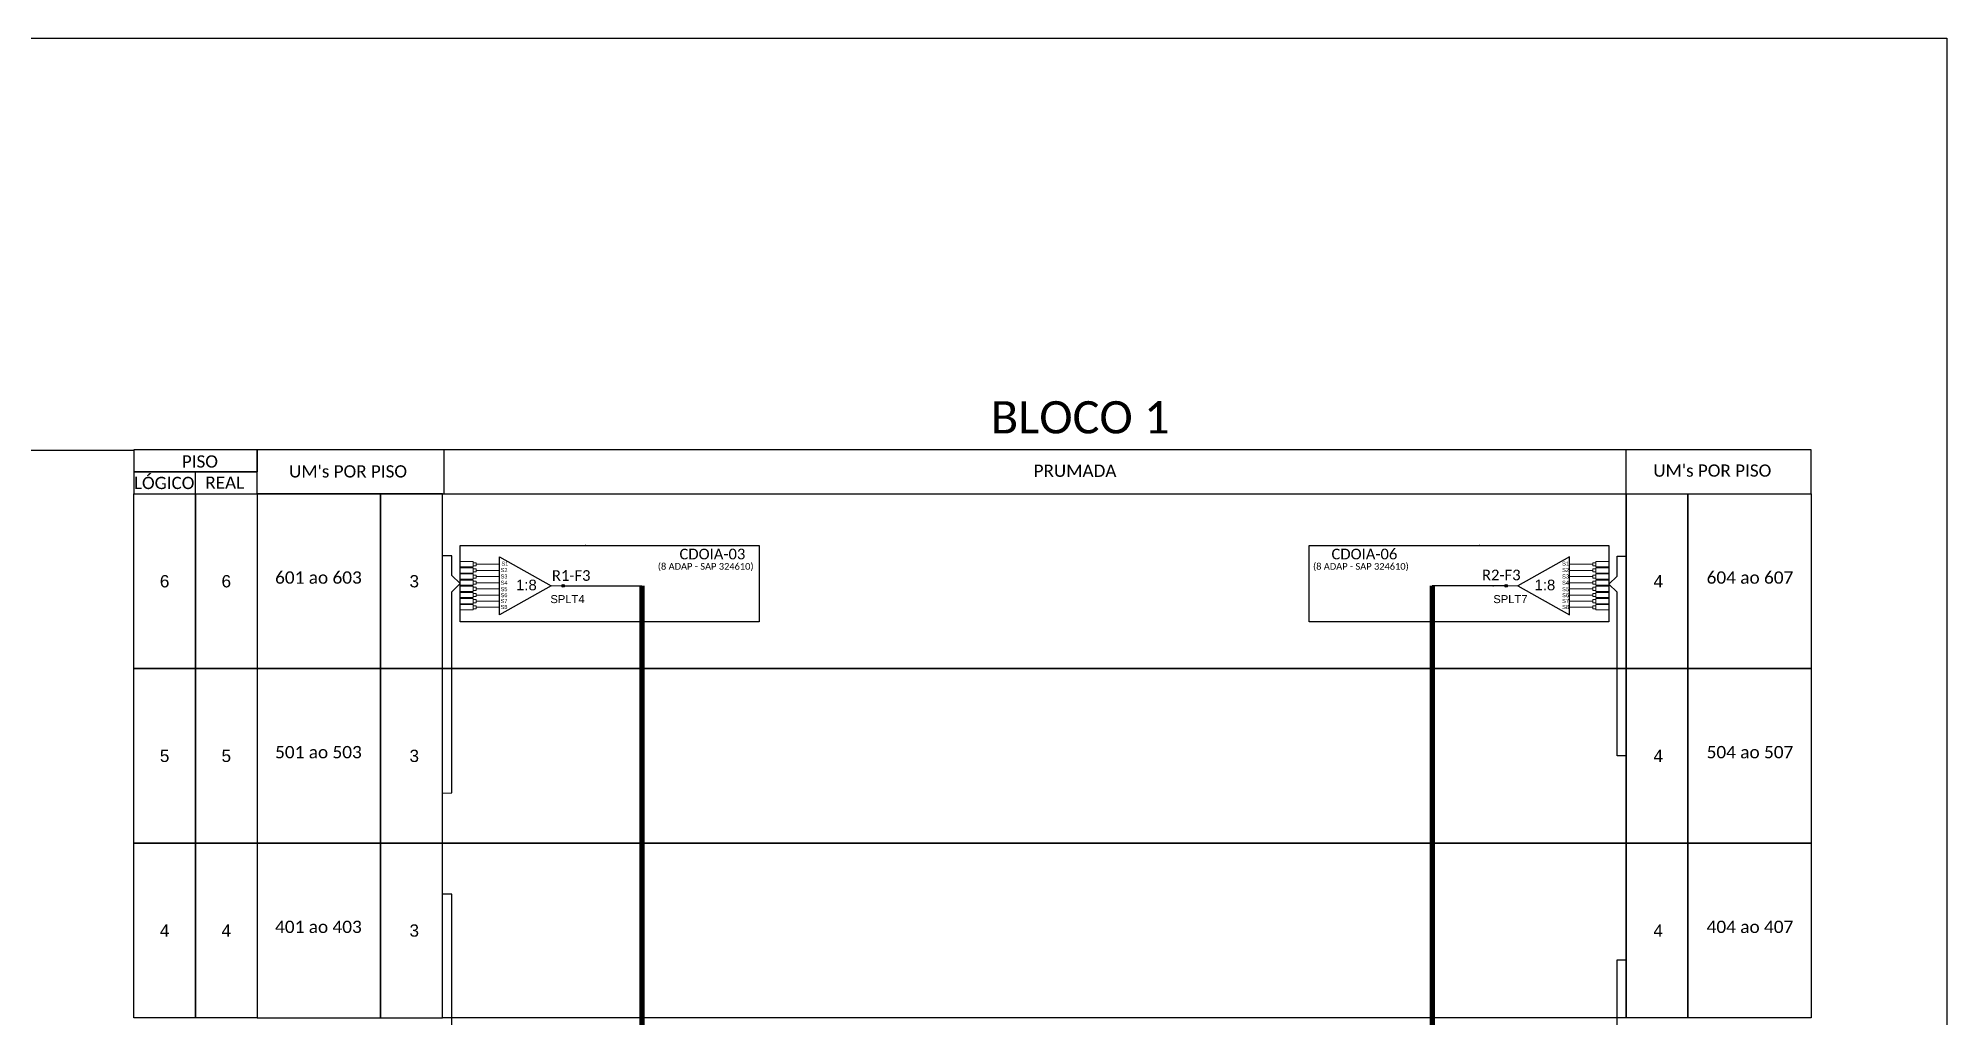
# Model space of a CAD drawing. Header units: inches. Extents: x 1064 to 5530, y 550 to 970.
# Drawn here: x 2662.7 to 2949, y 823.4 to 970.4 of the extents above; entities that cross this region are included whole.
import ezdxf
from ezdxf.enums import TextEntityAlignment as Align

# ---------------------------------------------------------------- set-up
doc = ezdxf.new("R2010")
doc.units = ezdxf.units.IN
doc.header["$MEASUREMENT"] = 0
doc.styles.add('ARIAL', font='arial.ttf')
doc.styles.add('WMF-Calibri0', font='calibri.ttf')

# ---------------------------------------------------------------- blocks, each defined once
blk = doc.blocks.new('A$C64B91533')
at = {"color": 0}
for points in [[(0, 4.11), (23.15, 4.11), (23.15, 8.22), (0, 8.22)], [(0, 0), (23.15, 0), (23.15, 4.11), (0, 4.11)]]:
    blk.add_lwpolyline(points, close=True, dxfattribs=at)
for points in [[(23.15, 0), (314.47, 0), (314.47, 8.22), (23.15, 8.22), (23.15, 8.22), (23.15, 4.11)], [(58.2, 0), (58.2, 8.22)], [(279.76, 0), (279.76, 8.22)], [(11.57, 0), (11.57, 4.11)]]:
    blk.add_lwpolyline(points)
at = {"color": 0, "style": 'WMF-Calibri0'}
for s, p in [('     PISO', (4.96, 4.92)), ('  LÓGICO', (-1.58, 0.89)), ("UM's POR PISO", (29.11, 3.06)), ('PRUMADA', (168.7, 3.18)), ("UM's POR PISO", (284.86, 3.21)), ('    REAL', (10.18, 0.95))]:
    blk.add_text(s, height=2.3, dxfattribs=at).set_placement(p)
blk = doc.blocks.new('SPLT_1-8_SC-APC_ESQ')
at = {"color": 3, "lineweight": 0}
for points in [[(2.41, -3.02), (0, -3.02)], [(2.41, -3.02), (2.41, -4)], [(2.99, -3.51), (7.37, -3.51)], [(2.41, -4), (0, -4)], [(2.41, -4.17), (0, -4.17)], [(2.41, -5.16), (0, -5.16)], [(2.41, -5.32), (0, -5.32)], [(2.41, -6.31), (0, -6.31)], [(2.41, -6.48), (0, -6.48)], [(2.41, -4.17), (2.41, -5.16)], [(2.41, -5.32), (2.41, -6.31)], [(2.41, -6.48), (2.41, -7.46)], [(7.37, -4.66), (2.99, -4.66)], [(7.37, -5.82), (2.99, -5.82)], [(7.37, -6.97), (2.99, -6.97)], [(2.41, -7.46), (0, -7.46)], [(2.41, -7.63), (0, -7.63)], [(2.41, -8.62), (0, -8.62)], [(2.41, -8.78), (0, -8.78)], [(2.41, -9.77), (0, -9.77)], [(2.41, -9.94), (0, -9.94)], [(2.41, -7.63), (2.41, -8.62)], [(2.41, -8.78), (2.41, -9.77)], [(2.41, -9.94), (2.41, -10.92)], [(7.37, -8.12), (2.99, -8.12)], [(7.37, -9.28), (2.99, -9.28)], [(7.37, -10.43), (2.99, -10.43)], [(2.41, -10.92), (0, -10.92)], [(2.41, -11.09), (0, -11.09)], [(2.41, -12.08), (0, -12.08)], [(2.41, -11.09), (2.41, -12.08)], [(7.37, -11.58), (2.99, -11.58)]]:
    blk.add_lwpolyline(points, dxfattribs=at)
for points in [[(2.99, -3.22), (2.41, -3.22), (2.41, -3.8), (2.99, -3.8)], [(2.99, -4.38), (2.41, -4.38), (2.41, -4.95), (2.99, -4.95)], [(2.99, -5.53), (2.41, -5.53), (2.41, -6.1), (2.99, -6.1)], [(2.99, -6.68), (2.41, -6.68), (2.41, -7.26), (2.99, -7.26)], [(2.99, -7.84), (2.41, -7.84), (2.41, -8.41), (2.99, -8.41)], [(2.99, -8.99), (2.41, -8.99), (2.41, -9.56), (2.99, -9.56)], [(2.99, -10.14), (2.41, -10.14), (2.41, -10.72), (2.99, -10.72)], [(2.99, -11.3), (2.41, -11.3), (2.41, -11.87), (2.99, -11.87)]]:
    blk.add_lwpolyline(points, close=True, dxfattribs=at)
at = {"color": 1}
blk.add_lwpolyline([(7.37, -2.1), (17.04, -7.55), (7.37, -13), (7.37, -2.1)], dxfattribs=at)
at = {"color": 1, "lineweight": 0}
blk.add_lwpolyline([(17.04, -7.55), (19.26, -7.55)], dxfattribs=at)
at = {"color": 1, "style": 'ARIAL'}
for s, height, p in [('S1', 0.75, (7.7, -3.78)), ('S3', 0.75, (7.55, -6.18)), ('S4', 0.75, (7.55, -7.36)), ('S2', 0.75, (7.56, -4.97)), ('1:8', 2, (10.45, -8.4)), ('S5', 0.75, (7.55, -8.57)), ('S6', 0.75, (7.55, -9.69)), ('S7', 0.75, (7.55, -10.78)), ('S8', 0.75, (7.55, -11.9))]:
    blk.add_text(s, height=height, dxfattribs=at).set_placement(p)
blk = doc.blocks.new('SPLT_1-8_SC-APC')
at = {"color": 1}
blk.add_lwpolyline([(-7.37, -2.1), (-17.04, -7.55), (-7.37, -13), (-7.37, -2.1)], dxfattribs=at)
at = {"color": 3, "lineweight": 0}
for points in [[(-2.99, -3.51), (-7.37, -3.51)], [(-2.41, -3.02), (-2.41, -4)], [(-2.41, -3.02), (0, -3.02)], [(-7.37, -4.66), (-2.99, -4.66)], [(-7.37, -5.82), (-2.99, -5.82)], [(-7.37, -6.97), (-2.99, -6.97)], [(-2.41, -4), (0, -4)], [(-2.41, -4.17), (-2.41, -5.16)], [(-2.41, -4.17), (0, -4.17)], [(-2.41, -5.16), (0, -5.16)], [(-2.41, -5.32), (-2.41, -6.31)], [(-2.41, -5.32), (0, -5.32)], [(-2.41, -6.31), (0, -6.31)], [(-2.41, -6.48), (-2.41, -7.46)], [(-2.41, -6.48), (0, -6.48)], [(-7.37, -8.12), (-2.99, -8.12)], [(-7.37, -9.28), (-2.99, -9.28)], [(-7.37, -10.43), (-2.99, -10.43)], [(-2.41, -7.46), (0, -7.46)], [(-2.41, -7.63), (-2.41, -8.62)], [(-2.41, -7.63), (0, -7.63)], [(-2.41, -8.62), (0, -8.62)], [(-2.41, -8.78), (-2.41, -9.77)], [(-2.41, -8.78), (0, -8.78)], [(-2.41, -9.77), (0, -9.77)], [(-2.41, -9.94), (-2.41, -10.92)], [(-2.41, -9.94), (0, -9.94)], [(-7.37, -11.58), (-2.99, -11.58)], [(-2.41, -10.92), (0, -10.92)], [(-2.41, -11.09), (-2.41, -12.08)], [(-2.41, -11.09), (0, -11.09)], [(-2.41, -12.08), (0, -12.08)]]:
    blk.add_lwpolyline(points, dxfattribs=at)
for points in [[(-2.99, -3.22), (-2.41, -3.22), (-2.41, -3.8), (-2.99, -3.8)], [(-2.99, -4.38), (-2.41, -4.38), (-2.41, -4.95), (-2.99, -4.95)], [(-2.99, -5.53), (-2.41, -5.53), (-2.41, -6.1), (-2.99, -6.1)], [(-2.99, -6.68), (-2.41, -6.68), (-2.41, -7.26), (-2.99, -7.26)], [(-2.99, -7.84), (-2.41, -7.84), (-2.41, -8.41), (-2.99, -8.41)], [(-2.99, -8.99), (-2.41, -8.99), (-2.41, -9.56), (-2.99, -9.56)], [(-2.99, -10.14), (-2.41, -10.14), (-2.41, -10.72), (-2.99, -10.72)], [(-2.99, -11.3), (-2.41, -11.3), (-2.41, -11.87), (-2.99, -11.87)]]:
    blk.add_lwpolyline(points, close=True, dxfattribs=at)
at = {"color": 1, "lineweight": 0}
blk.add_lwpolyline([(-17.04, -7.55), (-19.26, -7.55)], dxfattribs=at)
at = {"color": 1, "style": 'ARIAL'}
for s, height, p in [('S1', 0.75, (-8.74, -3.78)), ('1:8', 2, (-13.91, -8.4)), ('S2', 0.75, (-8.74, -4.97)), ('S3', 0.75, (-8.74, -6.18)), ('S4', 0.75, (-8.74, -7.36)), ('S5', 0.75, (-8.74, -8.57)), ('S6', 0.75, (-8.74, -9.69)), ('S7', 0.75, (-8.74, -10.78)), ('S8', 0.75, (-8.74, -11.9))]:
    blk.add_text(s, height=height, dxfattribs=at).set_placement(p)
blk = doc.blocks.new('A$C415C251F')
at = {"color": 3}
blk.add_point((0, 0), dxfattribs=at)
blk = doc.blocks.new('LEG_CDOIA8_C-SPLT_ESQ')
at = {"color": 3, "extrusion": (0, 0, -1), "xscale": -1, "zscale": -1}
blk.add_blockref('A$C415C251F', (0, 0), dxfattribs=at)
at = {"color": 1, "style": 'WMF-Calibri0', "flags": 4}
blk.add_attdef('MODELO', text='', height=1.5, dxfattribs=at).set_placement((22.54, -4.54), align=Align.CENTER)
blk.add_attdef('CDO', (21.44, -2.61), '', height=2, dxfattribs=at)
at = {"style": 'ARIAL', "flags": 4}
blk.add_attdef('SPLITAGEM', text='', height=1.5, dxfattribs=at).set_placement((18.61, -12.59), align=Align.CENTER)
blk = doc.blocks.new('LEG_CDOIA8_C-SPLT_DIR')
at = {"color": 3}
blk.add_blockref('A$C415C251F', (0, 0), dxfattribs=at)
at = {"color": 1, "style": 'WMF-Calibri0', "flags": 4}
blk.add_attdef('CDO', (-26.84, -2.61), '', height=2, dxfattribs=at)
blk.add_attdef('MODELO', text='', height=1.5, dxfattribs=at).set_placement((-22.23, -4.54), align=Align.CENTER)
at = {"style": 'ARIAL', "flags": 4}
blk.add_attdef('SPLITAGEM', text='', height=1.5, dxfattribs=at).set_placement((-18.36, -12.59), align=Align.CENTER)
blk = doc.blocks.new('SPLITTER_')
blk.add_point((0, 0))
at = {"style": 'ARIAL', "flags": 4}
blk.add_attdef('SPLT', (0, -3.26), '', height=1.5, dxfattribs=at)

msp = doc.modelspace()

# ---------------------------------------------------------------- hatches: boundary and pattern name
h = msp.add_hatch(color=3)
h.dxf.hatch_style = 1
edge = h.paths.add_edge_path()
edge.add_arc((2741.43, 888.23), 0.205, 0, 360)
h = msp.add_hatch(color=3)
h.dxf.hatch_style = 1
edge = h.paths.add_edge_path()
edge.add_arc((2882.85, 888.23), 0.205, 0, 360)

# ---------------------------------------------------------------- linework, layer by layer
for points in [[(2354.96, 970.36), (2948.96, 970.36), (2948.96, 550.36), (2354.96, 550.36)], [(2677.04, 902.01), (2686.3, 902.01), (2686.3, 875.81), (2677.04, 875.81)], [(2686.3, 902.01), (2695.56, 902.01), (2695.56, 875.81), (2686.3, 875.81)], [(2714.07, 902.01), (2695.56, 902.01), (2695.56, 875.81), (2714.07, 875.81)], [(2723.33, 902.01), (2714.07, 902.01), (2714.07, 875.81), (2723.33, 875.81)], [(2723.33, 902.01), (2900.84, 902.01), (2900.84, 875.81), (2723.33, 875.81)], [(2900.84, 902.01), (2910.1, 902.01), (2910.1, 875.81), (2900.84, 875.81)], [(2910.1, 902.01), (2928.62, 902.01), (2928.62, 875.81), (2910.1, 875.81)], [(2677.04, 875.81), (2686.3, 875.81), (2686.3, 849.62), (2677.04, 849.62)], [(2686.3, 875.81), (2695.56, 875.81), (2695.56, 849.62), (2686.3, 849.62)], [(2714.07, 875.81), (2695.56, 875.81), (2695.56, 849.62), (2714.07, 849.62)], [(2723.33, 875.81), (2714.07, 875.81), (2714.07, 849.62), (2723.33, 849.62)], [(2723.33, 875.81), (2900.84, 875.81), (2900.84, 849.62), (2723.33, 849.62)], [(2900.84, 875.81), (2910.1, 875.81), (2910.1, 849.62), (2900.84, 849.62)], [(2910.1, 875.81), (2928.62, 875.81), (2928.62, 849.62), (2910.1, 849.62)], [(2677.04, 849.62), (2686.3, 849.62), (2686.3, 823.42), (2677.04, 823.42)], [(2686.3, 849.62), (2695.56, 849.62), (2695.56, 823.42), (2686.3, 823.42)], [(2714.07, 849.62), (2695.56, 849.62), (2695.56, 823.42), (2714.07, 823.42)], [(2723.33, 849.62), (2714.07, 849.62), (2714.07, 823.42), (2723.33, 823.42)], [(2723.33, 849.62), (2900.84, 849.62), (2900.84, 823.42), (2723.33, 823.42)], [(2900.84, 849.62), (2910.1, 849.62), (2910.1, 823.42), (2900.84, 823.42)], [(2910.1, 849.62), (2928.62, 849.62), (2928.62, 823.42), (2910.1, 823.42)]]:
    msp.add_lwpolyline(points, close=True)
msp.add_lwpolyline([(2654.58, 908.58), (2677.04, 908.58)])
at = {"color": 1}
for points in [[(2726.02, 894.26), (2770.85, 894.26), (2770.85, 882.81), (2726.02, 882.81)], [(2853.31, 894.26), (2898.25, 894.26), (2898.25, 882.81), (2853.31, 882.81)]]:
    msp.add_lwpolyline(points, close=True, dxfattribs=at)
at = {"color": 3}
for points in [[(2724.77, 891.77), (2724.77, 892.72), (2723.33, 892.72)], [(2724.77, 885.94), (2724.77, 887.33), (2726.02, 888.54), (2724.77, 889.74), (2724.77, 892.16)], [(2724.77, 889.74), (2724.77, 891.77)], [(2899.51, 886.45), (2899.51, 887.24), (2898.25, 888.45), (2899.51, 889.65), (2899.51, 890.79)], [(2899.51, 890.79), (2899.51, 892.65), (2900.83, 892.65)], [(2724.77, 858.81), (2724.77, 885.94)], [(2899.52, 864.2), (2899.51, 887.24)], [(2900.84, 862.71), (2899.52, 862.71), (2899.52, 864.2)], [(2723.33, 857.13), (2724.77, 857.14), (2724.77, 858.81)], [(2724.77, 841.03), (2724.77, 841.98), (2723.33, 841.98)], [(2724.77, 820.93), (2724.77, 841.03)], [(2900.84, 804.8), (2899.52, 804.8), (2899.5, 807.95), (2898.25, 809.15), (2899.5, 810.36), (2899.5, 831.17)], [(2899.5, 831.17), (2899.5, 832.13), (2900.83, 832.13)]]:
    msp.add_lwpolyline(points, dxfattribs=at)
at = {"color": 5}
msp.add_lwpolyline([(2741.43, 888.23), (2753.25, 888.23)], dxfattribs=at)
at = {"color": 5, "const_width": 0.8}
msp.add_lwpolyline([(2753.25, 736.86), (2753.25, 888.23)], dxfattribs=at)
at = {"color": 6, "const_width": 0.8}
msp.add_lwpolyline([(2871.77, 737.64), (2871.78, 888.23)], dxfattribs=at)
at = {"color": 6}
msp.add_lwpolyline([(2882.85, 888.23), (2871.78, 888.23)], dxfattribs=at)
at = {"color": 3}
for centre in [(2741.43, 888.23), (2882.85, 888.23)]:
    msp.add_circle(centre, 0.205, dxfattribs=at)

# ---------------------------------------------------------------- block references
at = {"xscale": 0.8000000000001819, "yscale": 0.8000000000001819, "zscale": 0.8}
for name, p in [('A$C64B91533', (2677.04, 902.01)), ('SPLT_1-8_SC-APC_ESQ', (2726.02, 894.26))]:
    msp.add_blockref(name, p, dxfattribs=at)
at = {"color": 3}
ref = msp.add_blockref('LEG_CDOIA8_C-SPLT_ESQ', (2744.78, 894.26), dxfattribs=dict(at, xscale=0.8000000000001819, yscale=0.8000000000001819, zscale=0.8))
ref.add_attrib('CDO', 'CDOIA-03', (2758.89, 892.18), dxfattribs={"color": 1, "height": 1.6, "style": 'WMF-Calibri0'})
ref.add_attrib('MODELO', '(8 ADAP - SAP 324610)', dxfattribs={"color": 1, "height": 1, "style": 'WMF-Calibri0'}).set_placement((2762.82, 890.63), align=Align.CENTER)
at = {"color": 1}
ref = msp.add_blockref('LEG_CDOIA8_C-SPLT_DIR', (2878.87, 894.26), dxfattribs=dict(at, xscale=0.8000000000001819, yscale=0.8000000000001819, zscale=0.8))
ref.add_attrib('CDO', 'CDOIA-06', (2856.67, 892.18), dxfattribs={"color": 0, "height": 1.6, "style": 'WMF-Calibri0'})
ref.add_attrib('MODELO', '(8 ADAP - SAP 324610)', dxfattribs={"color": 0, "height": 1, "style": 'WMF-Calibri0'}).set_placement((2861.08, 890.63), align=Align.CENTER)
at = {"color": 3, "xscale": 0.8000000000001819, "yscale": 0.8000000000001819, "zscale": 0.8}
msp.add_blockref('SPLT_1-8_SC-APC', (2898.25, 894.26), dxfattribs=at)
ref = msp.add_blockref('SPLITTER_', (2739.53, 888.23), dxfattribs=dict(xscale=0.8000000000001819, yscale=0.8000000000001819, zscale=0.8))
ref.add_attrib('SPLT', 'SPLT4', (2739.53, 885.62), dxfattribs={"height": 1.2, "style": 'ARIAL'})
ref = msp.add_blockref('SPLITTER_', (2880.94, 888.23), dxfattribs=dict(xscale=0.8000000000001819, yscale=0.8000000000001819, zscale=0.8))
ref.add_attrib('SPLT', 'SPLT7', (2880.94, 885.62), dxfattribs={"height": 1.2, "style": 'ARIAL'})

# ---------------------------------------------------------------- texts
at = {"style": 'WMF-Calibri0'}
for s, height, p in [('BLOCO 1', 4.839, (2805.58, 911.07)), ('601 ao 603', 1.854, (2698.24, 888.53)), ('604 ao 607', 1.854, (2912.93, 888.53)), ('501 ao 503', 1.854, (2698.24, 862.34)), ('504 ao 507', 1.854, (2912.93, 862.34)), ('401 ao 403', 1.854, (2698.24, 836.14)), ('404 ao 407', 1.854, (2912.93, 836.14))]:
    msp.add_text(s, height=height, dxfattribs=at).set_placement(p)
at = {"color": 5, "style": 'WMF-Calibri0'}
msp.add_text('R1-F3', height=1.6, dxfattribs=at).set_placement((2739.75, 888.96))
at = {"color": 6, "style": 'WMF-Calibri0'}
msp.add_text('R2-F3', height=1.6, dxfattribs=at).set_placement((2879.24, 889.04))
at = {"style": 'ARIAL', "flags": 12}
for tag, p in [('6', (2681.67, 888.9)), ('6', (2690.92, 888.9)), ('3', (2719.11, 888.9)), ('4', (2905.68, 888.9)), ('5', (2681.67, 862.71)), ('5', (2690.92, 862.71)), ('3', (2719.11, 862.71)), ('4', (2905.68, 862.71)), ('4', (2681.67, 836.51)), ('4', (2690.92, 836.51)), ('3', (2719.11, 836.51)), ('4', (2905.67, 836.51))]:
    msp.add_attdef(tag, text='XX', height=1.84, dxfattribs=at).set_placement(p, align=Align.MIDDLE_CENTER)

doc.saveas('drawing.dxf')
